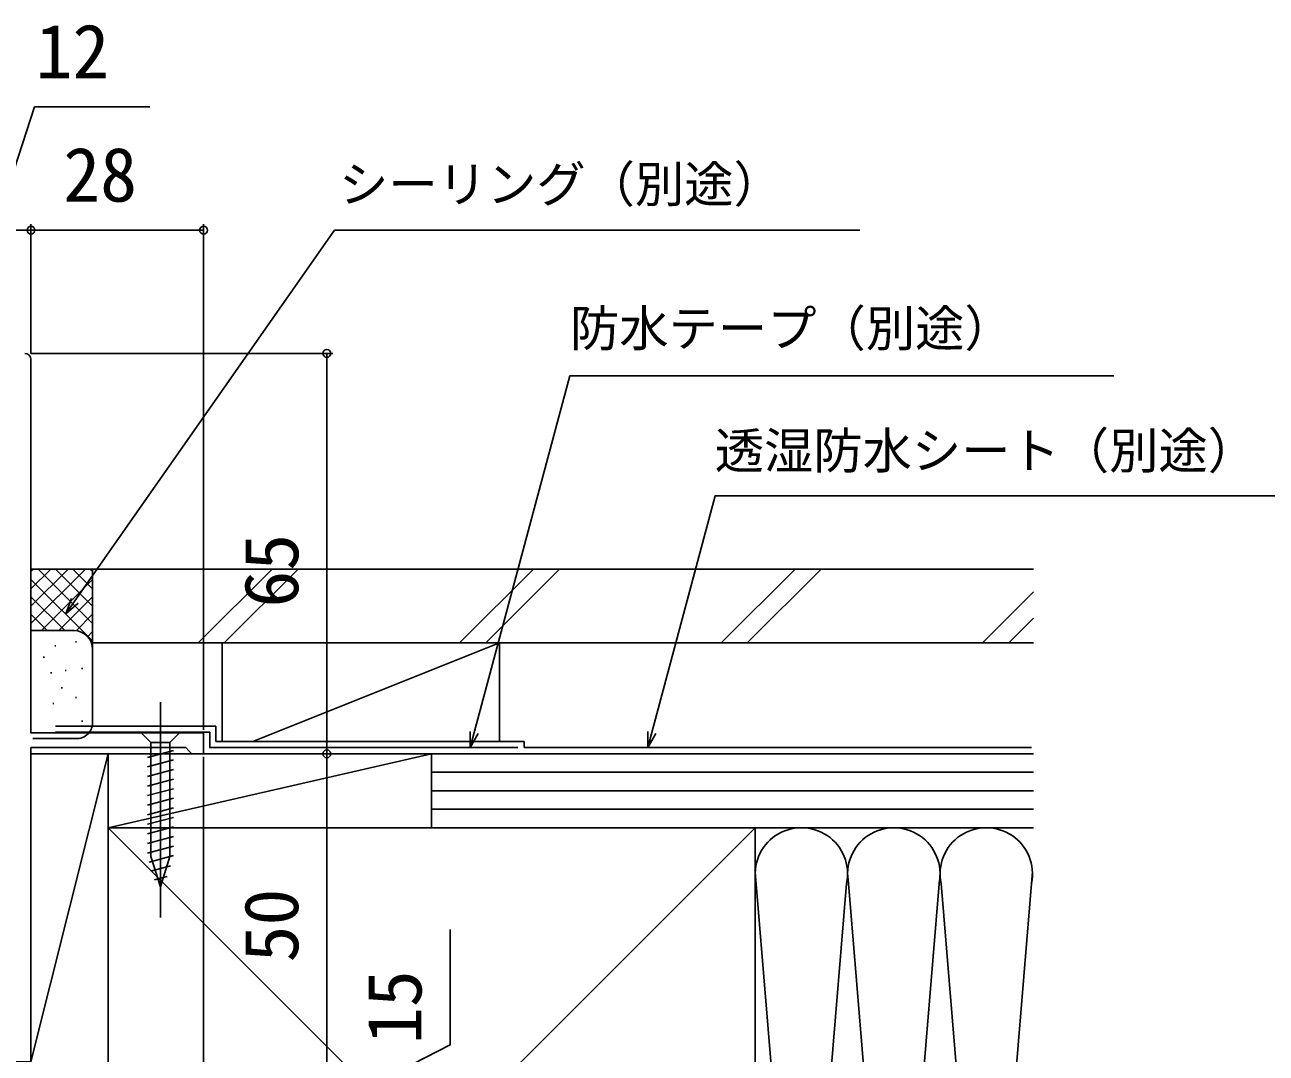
# Model space of a CAD drawing. Units: millimetres, scale not verified. Extents: x -525 to 525, y -783 to 778.
# Drawn here: x 159 to 360.4, y -396.3 to -229.4 of the extents above; entities that cross this region are included whole.
import ezdxf
from ezdxf.enums import TextEntityAlignment as Align

# ---------------------------------------------------------------- set-up
doc = ezdxf.new("R2010")
doc.units = ezdxf.units.MM
doc.header["$LTSCALE"] = 4
for name, color, linetype in [('0-2_YKK_11', 7, 'Continuous'), ('0-4_YKK_13', 4, 'Continuous'), ('0-6_YKK_D', 6, 'Continuous'), ('0-8_YSS_K', 3, 'Continuous'), ('0-9_YSS_KE', 3, 'Continuous')]:
    doc.layers.add(name, color=color, linetype=linetype)
doc.styles.add('ＭＳ ゴシック', font='')
doc.styles.get('ＭＳ ゴシック').set_extended_font_data('MS Gothic')

msp = doc.modelspace()

# ---------------------------------------------------------------- linework, layer by layer
at = {"layer": '0-2_YKK_11'}
msp.add_lwpolyline([(160, -283.7), (160, -344.3), (188, -344.3), (188, -347.7), (186.1, -347.7), (185.6, -347.2), (185.1, -346.7), (160, -346.7), (160, -397.7), (155.758, -397.7), (155.575, -397.58), (155.025, -397.58), (154.842, -397.7), (152.2, -397.7)], dxfattribs=at)
msp.add_arc((159, -283.7), 1, 0.00001, 89.99999, dxfattribs=at)
at = {"layer": '0-4_YKK_13'}
for p, q in [((181, -339.3), (181, -374.3)), ((184.1, -344.3), (177.9, -344.3)), ((177.9, -344.3), (179.45, -345.85)), ((184.1, -344.3), (182.55, -345.85)), ((179.45, -345.85), (179.45, -364.384)), ((182.55, -345.85), (179.45, -345.85)), ((182.55, -364.384), (182.55, -345.85)), ((178.9, -348.276), (183.1, -347.151)), ((178.9, -349.829), (183.1, -348.704)), ((178.9, -351.382), (183.1, -350.257)), ((178.9, -352.935), (183.1, -351.81)), ((178.9, -354.488), (183.1, -353.363)), ((178.9, -356.041), (183.1, -354.916)), ((178.9, -357.594), (183.1, -356.469)), ((178.9, -359.147), (183.1, -358.021)), ((178.9, -360.7), (183.1, -359.574)), ((178.9, -362.253), (183.1, -361.127)), ((178.9, -363.806), (183.1, -362.68)), ((179.159, -365.289), (183.1, -364.233)), ((181, -369.3), (179.45, -364.384)), ((181, -369.3), (182.55, -364.384)), ((179.61, -366.721), (182.646, -365.908)), ((180.062, -368.153), (182.112, -367.604))]:
    msp.add_line(p, q, dxfattribs=at)
at = {"layer": '0-6_YKK_D'}
for p, q in [((160, -282.7), (160, -261.7)), ((160, -282.7), (160, -261.7)), ((188, -343.8), (188, -261.7)), ((160, -262.7), (148, -262.7)), ((160, -262.7), (188, -262.7)), ((160, -282.7), (209, -282.7)), ((208, -282.7), (208, -347.7)), ((188, -348.2), (188, -615.599)), ((188.5, -347.7), (209, -347.7)), ((188.5, -347.7), (209, -347.7)), ((208, -347.7), (208, -397.7))]:
    msp.add_line(p, q, dxfattribs=at)
for points in [[(154, -262.7), (160.575, -242.7), (179.302, -242.7)], [(165.645, -324.968), (167.108, -322.879), (209.246, -262.7), (294.492, -262.7)], [(231.256, -346.7), (231.916, -344.237), (247.427, -286.349), (335.679, -286.349)], [(260.066, -346.7), (260.726, -344.237), (271.025, -305.802), (379.6, -305.802)], [(167.668, -323.271), (165.645, -324.968), (166.548, -322.487)], [(232.576, -344.414), (231.256, -346.7), (231.256, -344.06)], [(261.386, -344.414), (260.066, -346.7), (260.066, -344.06)], [(208, -405.2), (228, -394.965), (228, -376.237)]]:
    msp.add_lwpolyline(points, dxfattribs=at)
for centre in [(160, -262.7), (160, -262.7), (188, -262.7), (208, -282.7), (208, -347.7), (208, -347.7)]:
    msp.add_circle(centre, 0.637, dxfattribs=at)
at = {"layer": '0-8_YSS_K'}
for p, q in [((170, -317.7), (160, -317.7)), ((160, -326.558), (168.858, -317.7)), ((160, -323.729), (166.029, -317.7)), ((160, -320.901), (163.201, -317.7)), ((160, -318.073), (160.373, -317.7)), ((161.142, -317.7), (170, -326.558)), ((163.971, -317.7), (170, -323.729)), ((166.799, -317.7), (170, -320.901)), ((169.627, -317.7), (170, -318.073)), ((170, -330.7), (170, -317.7)), ((199.11, -317.7), (187.11, -329.7)), ((203.353, -317.7), (191.353, -329.7)), ((241.537, -317.7), (229.537, -329.7)), ((245.779, -317.7), (233.779, -329.7)), ((283.963, -317.7), (271.963, -329.7)), ((288.206, -317.7), (276.206, -329.7)), ((160, -319.386), (170, -329.386)), ((161.686, -327.7), (170, -319.386)), ((160, -322.215), (165.485, -327.7)), ((164.515, -327.7), (170, -322.215)), ((322.658, -321.431), (314.389, -329.7)), ((160, -325.043), (162.675, -327.718)), ((167.325, -327.718), (170, -325.043)), ((322.658, -325.674), (318.632, -329.7)), ((167, -327.7), (160, -327.7)), ((169.205, -328.666), (170, -327.872)), ((163.857, -330.195), (164.057, -330.195)), ((167.195, -329.528), (167.395, -329.528)), ((191, -329.7), (191, -345.7)), ((191, -329.7), (236, -329.7)), ((196, -345.7), (236, -329.7)), ((236, -329.7), (236, -345.7)), ((162.001, -332.026), (162.201, -332.026)), ((170, -342.7), (170, -330.7)), ((165.526, -334.201), (165.726, -334.201)), ((168.196, -333.867), (168.396, -333.867)), ((163.189, -334.535), (163.389, -334.535)), ((164.923, -336.994), (165.123, -336.994)), ((163.523, -339.542), (163.723, -339.542)), ((167.195, -338.541), (167.395, -338.541)), ((168.196, -342.382), (168.396, -342.382)), ((165.192, -343.214), (165.392, -343.214)), ((160.3, -345.2), (167, -345.2)), ((172.5, -347.7), (160, -347.7)), ((225, -347.7), (172.5, -347.7)), ((172.5, -397.7), (172.5, -347.7)), ((172.5, -347.7), (172.5, -359.7)), ((236, -347.7), (191, -347.7)), ((322.658, -347.7), (225, -347.7)), ((225, -359.7), (225, -347.7)), ((225, -359.7), (225, -347.7)), ((322.658, -350.7), (225, -350.7)), ((322.658, -353.7), (225, -353.7)), ((322.658, -356.7), (225, -356.7)), ((172.5, -464.7), (277.5, -359.7)), ((172.5, -359.7), (277.5, -464.7)), ((225, -359.7), (322.658, -359.7)), ((277.5, -359.7), (322.658, -359.7)), ((277.506, -366.894), (284.842, -455.668)), ((307.39, -368.145), (300, -457.581)), ((315, -457.581), (322.501, -366.807)), ((292.342, -368.732), (285, -457.581)), ((300, -457.581), (292.658, -368.732)), ((307.661, -368.765), (315, -457.581))]:
    msp.add_line(p, q, dxfattribs=at)
for points in [[(160, -347.7), (160, -397.7), (172.5, -347.7)], [(225, -347.7), (172.5, -359.7), (225, -359.7)]]:
    msp.add_lwpolyline(points, dxfattribs=at)
for centre, radius, start, end in [((167, -330.7), 3, 360, 90), ((167.392, -342.621), 2.609, 261.34878, 358.26236), ((285, -367.2), 7.5, 348.21668, 191.78379), ((300, -367.2), 7.5, 348.21668, 191.78379), ((315, -367.2), 7.5, 348.21668, 191.78379)]:
    msp.add_arc(centre, radius, start, end, dxfattribs=at)
at = {"layer": '0-9_YSS_KE'}
for p, q in [((322.658, -329.7), (170, -329.7)), ((190, -343.2), (164, -343.2)), ((189, -344.2), (164, -344.2)), ((240, -345.7), (240, -346.7)), ((240, -346.7), (322.342, -346.7)), ((277.5, -373.665), (277.5, -359.7)), ((277.5, -464.7), (277.5, -367.2))]:
    msp.add_line(p, q, dxfattribs=at)
for points in [[(322.658, -317.7), (170, -317.7), (170, -329.7)], [(189, -344.2), (189, -346.7), (239, -346.7)], [(190, -343.2), (190, -345.7), (240, -345.7)], [(277.5, -359.7), (172.5, -359.7), (172.5, -464.7)]]:
    msp.add_lwpolyline(points, dxfattribs=at)

# ---------------------------------------------------------------- texts
at = {"layer": '0-6_YKK_D', "style": 'ＭＳ ゴシック'}
for s, height, p in [('12', 8.798, (160.734, -240.7)), ('28', 8.798, (165.239, -260.7)), ('シーリング（別途）', 5.865, (209.986, -259.917)), ('防水テープ（別途）', 5.865, (247.454, -283.323)), ('透湿防水シート（別途）', 5.865, (270.937, -303.17))]:
    msp.add_text(s, height=height, dxfattribs=at).set_placement(p, align=Align.BOTTOM_LEFT)
for s, p in [('65', (206, -323.961)), ('50', (206, -381.564)), ('15', (226, -394.805))]:
    msp.add_text(s, height=8.798, rotation=90, dxfattribs=at).set_placement(p, align=Align.BOTTOM_LEFT)

doc.saveas('drawing.dxf')
